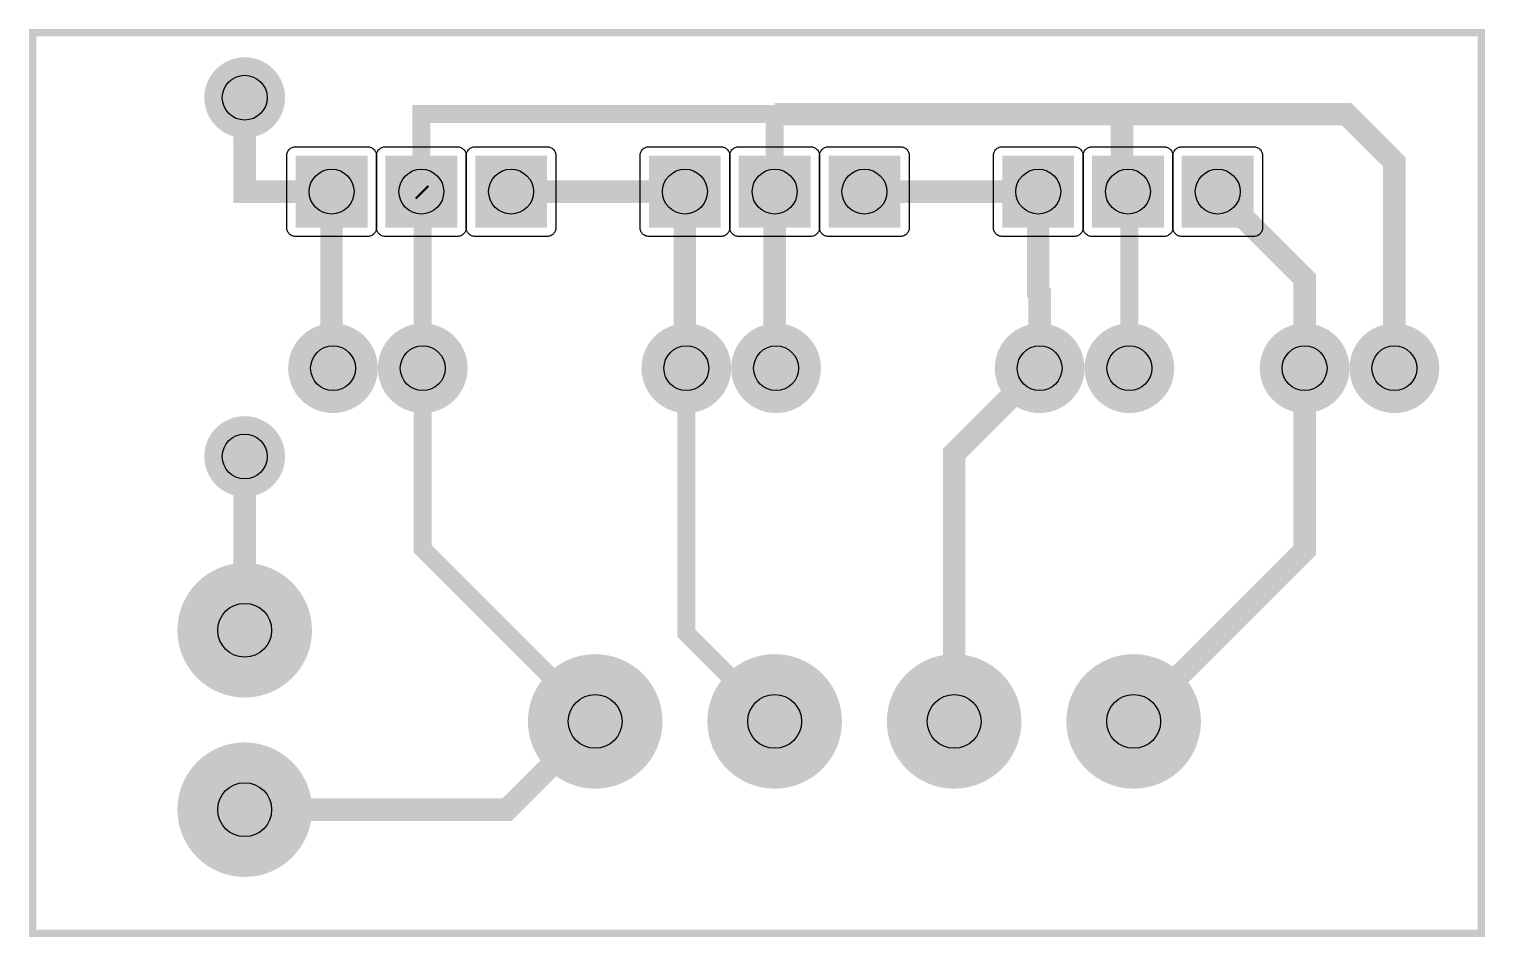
# Model space of a CAD drawing. Header units: inches. Extents: x -0.64 to 0.98, y -0.37 to 0.64.
import ezdxf

# ---------------------------------------------------------------- set-up
doc = ezdxf.new("R2010")
doc.units = ezdxf.units.IN
doc.layers.get('0').update_dxf_attribs({"linetype": 'CONTINUOUS'})

# ---------------------------------------------------------------- blocks, each defined once
blk = doc.blocks.new('EPAD')
at = {"const_width": 0.5}
blk.add_lwpolyline([(-0.25, 0, 1), (0.25, 0, 1)], format="xyb", close=True, dxfattribs=at)
blk = doc.blocks.new('RPAD')
blk.add_trace([(-0.5, -0.5), (-0.5, 0.5), (0.5, -0.5), (0.5, 0.5)])

msp = doc.modelspace()

# ---------------------------------------------------------------- linework, layer by layer
for points, const_width in [([(-0.637291, -0.368701), (0.976882, -0.368701), (0.976882, 0.635236), (-0.637291, 0.635236), (-0.637291, -0.368701)], 0.008), ([(-0.637291, -0.368701), (0.976882, -0.368701), (0.976882, 0.635236), (-0.637291, 0.635236), (-0.637291, -0.368701)], 0.008), ([(-0.30422, 0.458071), (-0.401071, 0.458071), (-0.401071, 0.562795)], 0.025), ([(-0.20422, 0.458071), (-0.20422, 0.478989), (-0.20422, 0.544488), (0.18948, 0.544488)], 0.02), ([(0.18948, 0.544488), (0.576488, 0.544488)], 0.025), ([(0.18948, 0.458071), (0.18948, 0.544488)], 0.02), ([(0.576488, 0.544488), (0.826488, 0.544488), (0.880031, 0.490945), (0.880031, 0.26122)], 0.025), ([(0.576488, 0.519488), (0.576488, 0.544488)], 0.025), ([(0.583181, 0.458071), (0.576488, 0.464764), (0.576488, 0.519488)], 0.025), ([(-0.30422, 0.458071), (-0.30422, 0.262795), (-0.302646, 0.26122)], 0.025), ([(0.091055, 0.26122), (0.08948, 0.262795), (0.08948, 0.458071), (0.08948, 0.45807), (-0.023512, 0.45807), (-0.023512, 0.458071), (-0.10422, 0.458071)], 0.025), ([(0.191055, 0.26122), (0.18948, 0.262795), (0.18948, 0.458071)], 0.025), ([(0.483181, 0.458071), (0.376488, 0.458071), (0.376488, 0.45807), (0.28948, 0.45807), (0.28948, 0.458071)], 0.025), ([(0.484756, 0.26122), (0.484756, 0.344488), (0.483181, 0.346063), (0.483181, 0.458071)], 0.025), ([(0.780031, 0.26122), (0.780031, 0.36122), (0.683181, 0.458071)], 0.025), ([(-0.20422, 0.458071), (-0.202646, 0.456496)], 0.02), ([(-0.202646, 0.26122), (-0.202646, 0.456496)], 0.02), ([(0.584756, 0.26122), (0.584756, 0.458071), (0.583181, 0.458071)], 0.02), ([(-0.202646, 0.26122), (-0.202646, 0.059646), (-0.01052, -0.13248)], 0.02), ([(0.091055, 0.26122), (0.091055, -0.034055), (0.18948, -0.13248)], 0.02), ([(0.484756, 0.26122), (0.38948, 0.165945), (0.38948, -0.13248)], 0.025), ([(0.780031, 0.26122), (0.780031, 0.058071), (0.58948, -0.13248)], 0.025), ([(-0.401071, 0.162795), (-0.401071, -0.030906)], 0.025), ([(-0.01052, -0.13248), (-0.108945, -0.230906), (-0.401071, -0.230906)], 0.025)]:
    msp.add_lwpolyline(points, dxfattribs=dict(const_width=const_width))
for points in [[(-0.34422, 0.508071), (-0.26422, 0.508071), (-0.263181, 0.50802), (-0.262176, 0.507872), (-0.261209, 0.50763), (-0.260285, 0.507299), (-0.259409, 0.506885), (-0.258585, 0.50639), (-0.257817, 0.50582), (-0.257111, 0.50518), (-0.256471, 0.504474), (-0.255902, 0.503707), (-0.255407, 0.502883), (-0.254992, 0.502006), (-0.254661, 0.501082), (-0.254419, 0.500115), (-0.254271, 0.49911), (-0.25422, 0.498071), (-0.25422, 0.418071), (-0.254271, 0.417031), (-0.254419, 0.416026), (-0.254661, 0.415059), (-0.254992, 0.414135), (-0.255407, 0.413259), (-0.255902, 0.412435), (-0.256471, 0.411668), (-0.257111, 0.410961), (-0.257817, 0.410321), (-0.258585, 0.409752), (-0.259409, 0.409257), (-0.260285, 0.408843), (-0.261209, 0.408512), (-0.262176, 0.40827), (-0.263181, 0.408121), (-0.26422, 0.408071), (-0.34422, 0.408071), (-0.34526, 0.408121), (-0.346265, 0.40827), (-0.347232, 0.408512), (-0.348156, 0.408843), (-0.349032, 0.409257), (-0.349856, 0.409752), (-0.350624, 0.410321), (-0.35133, 0.410961), (-0.35197, 0.411668), (-0.352539, 0.412435), (-0.353034, 0.413259), (-0.353449, 0.414135), (-0.35378, 0.415059), (-0.354022, 0.416026), (-0.35417, 0.417031), (-0.35422, 0.418071), (-0.35422, 0.498071), (-0.35417, 0.49911), (-0.354022, 0.500115), (-0.35378, 0.501082), (-0.353449, 0.502006), (-0.353034, 0.502883), (-0.352539, 0.503707), (-0.35197, 0.504474), (-0.35133, 0.50518), (-0.350624, 0.50582), (-0.349856, 0.50639), (-0.349032, 0.506885), (-0.348156, 0.507299), (-0.347232, 0.50763), (-0.346265, 0.507872), (-0.34526, 0.50802), (-0.34422, 0.508071)], [(-0.24422, 0.508071), (-0.16422, 0.508071), (-0.163181, 0.50802), (-0.162176, 0.507872), (-0.161209, 0.50763), (-0.160285, 0.507299), (-0.159409, 0.506885), (-0.158585, 0.50639), (-0.157817, 0.50582), (-0.157111, 0.50518), (-0.156471, 0.504474), (-0.155902, 0.503707), (-0.155407, 0.502883), (-0.154992, 0.502006), (-0.154661, 0.501082), (-0.154419, 0.500115), (-0.154271, 0.49911), (-0.15422, 0.498071), (-0.15422, 0.418071), (-0.154271, 0.417031), (-0.154419, 0.416026), (-0.154661, 0.415059), (-0.154992, 0.414135), (-0.155407, 0.413259), (-0.155902, 0.412435), (-0.156471, 0.411668), (-0.157111, 0.410961), (-0.157817, 0.410321), (-0.158585, 0.409752), (-0.159409, 0.409257), (-0.160285, 0.408843), (-0.161209, 0.408512), (-0.162176, 0.40827), (-0.163181, 0.408121), (-0.16422, 0.408071), (-0.24422, 0.408071), (-0.24526, 0.408121), (-0.246265, 0.40827), (-0.247232, 0.408512), (-0.248156, 0.408843), (-0.249032, 0.409257), (-0.249856, 0.409752), (-0.250624, 0.410321), (-0.25133, 0.410961), (-0.25197, 0.411668), (-0.252539, 0.412435), (-0.253034, 0.413259), (-0.253449, 0.414135), (-0.25378, 0.415059), (-0.254022, 0.416026), (-0.25417, 0.417031), (-0.25422, 0.418071), (-0.25422, 0.498071), (-0.25417, 0.49911), (-0.254022, 0.500115), (-0.25378, 0.501082), (-0.253449, 0.502006), (-0.253034, 0.502883), (-0.252539, 0.503707), (-0.25197, 0.504474), (-0.25133, 0.50518), (-0.250624, 0.50582), (-0.249856, 0.50639), (-0.249032, 0.506885), (-0.248156, 0.507299), (-0.247232, 0.50763), (-0.246265, 0.507872), (-0.24526, 0.50802), (-0.24422, 0.508071)], [(-0.14422, 0.508071), (-0.06422, 0.508071), (-0.063181, 0.50802), (-0.062176, 0.507872), (-0.061209, 0.50763), (-0.060285, 0.507299), (-0.059409, 0.506885), (-0.058585, 0.50639), (-0.057817, 0.50582), (-0.057111, 0.50518), (-0.056471, 0.504474), (-0.055902, 0.503707), (-0.055407, 0.502883), (-0.054992, 0.502006), (-0.054661, 0.501082), (-0.054419, 0.500115), (-0.054271, 0.49911), (-0.05422, 0.498071), (-0.05422, 0.418071), (-0.054271, 0.417031), (-0.054419, 0.416026), (-0.054661, 0.415059), (-0.054992, 0.414135), (-0.055407, 0.413259), (-0.055902, 0.412435), (-0.056471, 0.411668), (-0.057111, 0.410961), (-0.057817, 0.410321), (-0.058585, 0.409752), (-0.059409, 0.409257), (-0.060285, 0.408843), (-0.061209, 0.408512), (-0.062176, 0.40827), (-0.063181, 0.408121), (-0.06422, 0.408071), (-0.14422, 0.408071), (-0.14526, 0.408121), (-0.146265, 0.40827), (-0.147232, 0.408512), (-0.148156, 0.408843), (-0.149032, 0.409257), (-0.149856, 0.409752), (-0.150624, 0.410321), (-0.15133, 0.410961), (-0.15197, 0.411668), (-0.152539, 0.412435), (-0.153034, 0.413259), (-0.153449, 0.414135), (-0.15378, 0.415059), (-0.154022, 0.416026), (-0.15417, 0.417031), (-0.15422, 0.418071), (-0.15422, 0.498071), (-0.15417, 0.49911), (-0.154022, 0.500115), (-0.15378, 0.501082), (-0.153449, 0.502006), (-0.153034, 0.502883), (-0.152539, 0.503707), (-0.15197, 0.504474), (-0.15133, 0.50518), (-0.150624, 0.50582), (-0.149856, 0.50639), (-0.149032, 0.506885), (-0.148156, 0.507299), (-0.147232, 0.50763), (-0.146265, 0.507872), (-0.14526, 0.50802), (-0.14422, 0.508071)], [(0.04948, 0.508071), (0.12948, 0.508071), (0.13052, 0.50802), (0.131525, 0.507872), (0.132492, 0.50763), (0.133416, 0.507299), (0.134292, 0.506885), (0.135116, 0.50639), (0.135884, 0.50582), (0.13659, 0.50518), (0.13723, 0.504474), (0.137799, 0.503707), (0.138294, 0.502883), (0.138709, 0.502006), (0.139039, 0.501082), (0.139281, 0.500115), (0.13943, 0.49911), (0.13948, 0.498071), (0.13948, 0.418071), (0.13943, 0.417031), (0.139281, 0.416026), (0.139039, 0.415059), (0.138709, 0.414135), (0.138294, 0.413259), (0.137799, 0.412435), (0.13723, 0.411668), (0.13659, 0.410961), (0.135884, 0.410321), (0.135116, 0.409752), (0.134292, 0.409257), (0.133416, 0.408843), (0.132492, 0.408512), (0.131525, 0.40827), (0.13052, 0.408121), (0.12948, 0.408071), (0.04948, 0.408071), (0.048441, 0.408121), (0.047436, 0.40827), (0.046469, 0.408512), (0.045545, 0.408843), (0.044669, 0.409257), (0.043844, 0.409752), (0.043077, 0.410321), (0.042371, 0.410961), (0.041731, 0.411668), (0.041161, 0.412435), (0.040667, 0.413259), (0.040252, 0.414135), (0.039921, 0.415059), (0.039679, 0.416026), (0.039531, 0.417031), (0.03948, 0.418071), (0.03948, 0.498071), (0.039531, 0.49911), (0.039679, 0.500115), (0.039921, 0.501082), (0.040252, 0.502006), (0.040667, 0.502883), (0.041161, 0.503707), (0.041731, 0.504474), (0.042371, 0.50518), (0.043077, 0.50582), (0.043844, 0.50639), (0.044669, 0.506885), (0.045545, 0.507299), (0.046469, 0.50763), (0.047436, 0.507872), (0.048441, 0.50802), (0.04948, 0.508071)], [(0.14948, 0.508071), (0.22948, 0.508071), (0.23052, 0.50802), (0.231525, 0.507872), (0.232492, 0.50763), (0.233416, 0.507299), (0.234292, 0.506885), (0.235116, 0.50639), (0.235884, 0.50582), (0.23659, 0.50518), (0.23723, 0.504474), (0.237799, 0.503707), (0.238294, 0.502883), (0.238709, 0.502006), (0.239039, 0.501082), (0.239281, 0.500115), (0.23943, 0.49911), (0.23948, 0.498071), (0.23948, 0.418071), (0.23943, 0.417031), (0.239281, 0.416026), (0.239039, 0.415059), (0.238709, 0.414135), (0.238294, 0.413259), (0.237799, 0.412435), (0.23723, 0.411668), (0.23659, 0.410961), (0.235884, 0.410321), (0.235116, 0.409752), (0.234292, 0.409257), (0.233416, 0.408843), (0.232492, 0.408512), (0.231525, 0.40827), (0.23052, 0.408121), (0.22948, 0.408071), (0.14948, 0.408071), (0.148441, 0.408121), (0.147436, 0.40827), (0.146469, 0.408512), (0.145545, 0.408843), (0.144669, 0.409257), (0.143844, 0.409752), (0.143077, 0.410321), (0.142371, 0.410961), (0.141731, 0.411668), (0.141161, 0.412435), (0.140667, 0.413259), (0.140252, 0.414135), (0.139921, 0.415059), (0.139679, 0.416026), (0.139531, 0.417031), (0.13948, 0.418071), (0.13948, 0.498071), (0.139531, 0.49911), (0.139679, 0.500115), (0.139921, 0.501082), (0.140252, 0.502006), (0.140667, 0.502883), (0.141161, 0.503707), (0.141731, 0.504474), (0.142371, 0.50518), (0.143077, 0.50582), (0.143844, 0.50639), (0.144669, 0.506885), (0.145545, 0.507299), (0.146469, 0.50763), (0.147436, 0.507872), (0.148441, 0.50802), (0.14948, 0.508071)], [(0.24948, 0.508071), (0.32948, 0.508071), (0.33052, 0.50802), (0.331525, 0.507872), (0.332492, 0.50763), (0.333416, 0.507299), (0.334292, 0.506885), (0.335116, 0.50639), (0.335884, 0.50582), (0.33659, 0.50518), (0.33723, 0.504474), (0.337799, 0.503707), (0.338294, 0.502883), (0.338709, 0.502006), (0.339039, 0.501082), (0.339281, 0.500115), (0.33943, 0.49911), (0.33948, 0.498071), (0.33948, 0.418071), (0.33943, 0.417031), (0.339281, 0.416026), (0.339039, 0.415059), (0.338709, 0.414135), (0.338294, 0.413259), (0.337799, 0.412435), (0.33723, 0.411668), (0.33659, 0.410961), (0.335884, 0.410321), (0.335116, 0.409752), (0.334292, 0.409257), (0.333416, 0.408843), (0.332492, 0.408512), (0.331525, 0.40827), (0.33052, 0.408121), (0.32948, 0.408071), (0.24948, 0.408071), (0.248441, 0.408121), (0.247436, 0.40827), (0.246469, 0.408512), (0.245545, 0.408843), (0.244669, 0.409257), (0.243844, 0.409752), (0.243077, 0.410321), (0.242371, 0.410961), (0.241731, 0.411668), (0.241161, 0.412435), (0.240667, 0.413259), (0.240252, 0.414135), (0.239921, 0.415059), (0.239679, 0.416026), (0.239531, 0.417031), (0.23948, 0.418071), (0.23948, 0.498071), (0.239531, 0.49911), (0.239679, 0.500115), (0.239921, 0.501082), (0.240252, 0.502006), (0.240667, 0.502883), (0.241161, 0.503707), (0.241731, 0.504474), (0.242371, 0.50518), (0.243077, 0.50582), (0.243844, 0.50639), (0.244669, 0.506885), (0.245545, 0.507299), (0.246469, 0.50763), (0.247436, 0.507872), (0.248441, 0.50802), (0.24948, 0.508071)], [(0.443181, 0.508071), (0.523181, 0.508071), (0.52422, 0.50802), (0.525226, 0.507872), (0.526193, 0.50763), (0.527117, 0.507299), (0.527993, 0.506885), (0.528817, 0.50639), (0.529585, 0.50582), (0.530291, 0.50518), (0.530931, 0.504474), (0.5315, 0.503707), (0.531994, 0.502883), (0.532409, 0.502006), (0.53274, 0.501082), (0.532982, 0.500115), (0.533131, 0.49911), (0.533181, 0.498071), (0.533181, 0.418071), (0.533131, 0.417031), (0.532982, 0.416026), (0.53274, 0.415059), (0.532409, 0.414135), (0.531994, 0.413259), (0.5315, 0.412435), (0.530931, 0.411668), (0.530291, 0.410961), (0.529585, 0.410321), (0.528817, 0.409752), (0.527993, 0.409257), (0.527117, 0.408843), (0.526193, 0.408512), (0.525226, 0.40827), (0.52422, 0.408121), (0.523181, 0.408071), (0.443181, 0.408071), (0.442142, 0.408121), (0.441137, 0.40827), (0.44017, 0.408512), (0.439246, 0.408843), (0.438369, 0.409257), (0.437545, 0.409752), (0.436778, 0.410321), (0.436072, 0.410961), (0.435431, 0.411668), (0.434862, 0.412435), (0.434368, 0.413259), (0.433953, 0.414135), (0.433622, 0.415059), (0.43338, 0.416026), (0.433231, 0.417031), (0.433181, 0.418071), (0.433181, 0.498071), (0.433231, 0.49911), (0.43338, 0.500115), (0.433622, 0.501082), (0.433953, 0.502006), (0.434368, 0.502883), (0.434862, 0.503707), (0.435431, 0.504474), (0.436072, 0.50518), (0.436778, 0.50582), (0.437545, 0.50639), (0.438369, 0.506885), (0.439246, 0.507299), (0.44017, 0.50763), (0.441137, 0.507872), (0.442142, 0.50802), (0.443181, 0.508071)], [(0.543181, 0.508071), (0.623181, 0.508071), (0.62422, 0.50802), (0.625226, 0.507872), (0.626193, 0.50763), (0.627117, 0.507299), (0.627993, 0.506885), (0.628817, 0.50639), (0.629585, 0.50582), (0.630291, 0.50518), (0.630931, 0.504474), (0.6315, 0.503707), (0.631994, 0.502883), (0.632409, 0.502006), (0.63274, 0.501082), (0.632982, 0.500115), (0.633131, 0.49911), (0.633181, 0.498071), (0.633181, 0.418071), (0.633131, 0.417031), (0.632982, 0.416026), (0.63274, 0.415059), (0.632409, 0.414135), (0.631994, 0.413259), (0.6315, 0.412435), (0.630931, 0.411668), (0.630291, 0.410961), (0.629585, 0.410321), (0.628817, 0.409752), (0.627993, 0.409257), (0.627117, 0.408843), (0.626193, 0.408512), (0.625226, 0.40827), (0.62422, 0.408121), (0.623181, 0.408071), (0.543181, 0.408071), (0.542142, 0.408121), (0.541137, 0.40827), (0.54017, 0.408512), (0.539246, 0.408843), (0.538369, 0.409257), (0.537545, 0.409752), (0.536778, 0.410321), (0.536072, 0.410961), (0.535431, 0.411668), (0.534862, 0.412435), (0.534368, 0.413259), (0.533953, 0.414135), (0.533622, 0.415059), (0.53338, 0.416026), (0.533231, 0.417031), (0.533181, 0.418071), (0.533181, 0.498071), (0.533231, 0.49911), (0.53338, 0.500115), (0.533622, 0.501082), (0.533953, 0.502006), (0.534368, 0.502883), (0.534862, 0.503707), (0.535431, 0.504474), (0.536072, 0.50518), (0.536778, 0.50582), (0.537545, 0.50639), (0.538369, 0.506885), (0.539246, 0.507299), (0.54017, 0.50763), (0.541137, 0.507872), (0.542142, 0.50802), (0.543181, 0.508071)], [(0.643181, 0.508071), (0.723181, 0.508071), (0.72422, 0.50802), (0.725226, 0.507872), (0.726193, 0.50763), (0.727117, 0.507299), (0.727993, 0.506885), (0.728817, 0.50639), (0.729585, 0.50582), (0.730291, 0.50518), (0.730931, 0.504474), (0.7315, 0.503707), (0.731994, 0.502883), (0.732409, 0.502006), (0.73274, 0.501082), (0.732982, 0.500115), (0.733131, 0.49911), (0.733181, 0.498071), (0.733181, 0.418071), (0.733131, 0.417031), (0.732982, 0.416026), (0.73274, 0.415059), (0.732409, 0.414135), (0.731994, 0.413259), (0.7315, 0.412435), (0.730931, 0.411668), (0.730291, 0.410961), (0.729585, 0.410321), (0.728817, 0.409752), (0.727993, 0.409257), (0.727117, 0.408843), (0.726193, 0.408512), (0.725226, 0.40827), (0.72422, 0.408121), (0.723181, 0.408071), (0.643181, 0.408071), (0.642142, 0.408121), (0.641137, 0.40827), (0.64017, 0.408512), (0.639246, 0.408843), (0.638369, 0.409257), (0.637545, 0.409752), (0.636778, 0.410321), (0.636072, 0.410961), (0.635431, 0.411668), (0.634862, 0.412435), (0.634368, 0.413259), (0.633953, 0.414135), (0.633622, 0.415059), (0.63338, 0.416026), (0.633231, 0.417031), (0.633181, 0.418071), (0.633181, 0.498071), (0.633231, 0.49911), (0.63338, 0.500115), (0.633622, 0.501082), (0.633953, 0.502006), (0.634368, 0.502883), (0.634862, 0.503707), (0.635431, 0.504474), (0.636072, 0.50518), (0.636778, 0.50582), (0.637545, 0.50639), (0.638369, 0.506885), (0.639246, 0.507299), (0.64017, 0.50763), (0.641137, 0.507872), (0.642142, 0.50802), (0.643181, 0.508071)]]:
    msp.add_lwpolyline(points, close=True)
for centre, radius in [((-0.401071, 0.562795), 0.025), ((-0.30422, 0.458071), 0.025), ((-0.20422, 0.458071), 0.025), ((-0.10422, 0.458071), 0.025), ((0.08948, 0.458071), 0.025), ((0.18948, 0.458071), 0.025), ((0.28948, 0.458071), 0.025), ((0.483181, 0.458071), 0.025), ((0.583181, 0.458071), 0.025), ((0.683181, 0.458071), 0.025), ((-0.302646, 0.26122), 0.025), ((-0.202646, 0.26122), 0.025), ((0.091055, 0.26122), 0.025), ((0.191055, 0.26122), 0.025), ((0.484756, 0.26122), 0.025), ((0.584756, 0.26122), 0.025), ((0.780032, 0.26122), 0.025), ((0.880031, 0.26122), 0.025), ((-0.401071, 0.162795), 0.025), ((-0.401071, -0.030906), 0.03), ((-0.01052, -0.13248), 0.03), ((0.18948, -0.13248), 0.03), ((0.38948, -0.13248), 0.03), ((0.58948, -0.13248), 0.03), ((-0.401071, -0.230906), 0.03)]:
    msp.add_circle(centre, radius)

# ---------------------------------------------------------------- block references
for name, p, xscale, yscale in [('EPAD', (-0.401071, 0.562795), 0.09, 0.09), ('EPAD', (-0.401071, 0.562795), 0.07, 0.07), ('RPAD', (-0.30422, 0.458071), 0.08, 0.08), ('RPAD', (-0.20422, 0.458071), 0.08, 0.08), ('RPAD', (-0.10422, 0.458071), 0.08, 0.08), ('RPAD', (0.08948, 0.458071), 0.08, 0.08), ('RPAD', (0.18948, 0.458071), 0.08, 0.08), ('RPAD', (0.28948, 0.458071), 0.08, 0.08), ('RPAD', (0.483181, 0.458071), 0.08, 0.08), ('RPAD', (0.583181, 0.458071), 0.08, 0.08), ('RPAD', (0.683181, 0.458071), 0.08, 0.08), ('EPAD', (-0.302646, 0.26122), 0.1, 0.1), ('EPAD', (-0.202646, 0.26122), 0.1, 0.1), ('EPAD', (0.091055, 0.26122), 0.1, 0.1), ('EPAD', (0.191055, 0.26122), 0.1, 0.1), ('EPAD', (0.484756, 0.26122), 0.1, 0.1), ('EPAD', (0.584756, 0.26122), 0.1, 0.1), ('EPAD', (0.780031, 0.26122), 0.1, 0.1), ('EPAD', (0.880031, 0.26122), 0.1, 0.1), ('EPAD', (-0.302646, 0.26122), 0.08, 0.08), ('EPAD', (-0.202646, 0.26122), 0.08, 0.08), ('EPAD', (0.091055, 0.26122), 0.08, 0.08), ('EPAD', (0.191055, 0.26122), 0.08, 0.08), ('EPAD', (0.484756, 0.26122), 0.08, 0.08), ('EPAD', (0.584756, 0.26122), 0.08, 0.08), ('EPAD', (0.780031, 0.26122), 0.08, 0.08), ('EPAD', (0.880031, 0.26122), 0.08, 0.08), ('EPAD', (-0.401071, 0.162795), 0.09, 0.09), ('EPAD', (-0.401071, 0.162795), 0.07, 0.07), ('EPAD', (-0.401071, -0.030906), 0.15, 0.15), ('EPAD', (-0.401071, -0.030906), 0.12, 0.12), ('EPAD', (-0.01052, -0.13248), 0.15, 0.15), ('EPAD', (0.18948, -0.13248), 0.15, 0.15), ('EPAD', (0.38948, -0.13248), 0.15, 0.15), ('EPAD', (0.58948, -0.13248), 0.15, 0.15), ('EPAD', (-0.01052, -0.13248), 0.12, 0.12), ('EPAD', (0.18948, -0.13248), 0.12, 0.12), ('EPAD', (0.38948, -0.13248), 0.12, 0.12), ('EPAD', (0.58948, -0.13248), 0.12, 0.12), ('EPAD', (-0.401071, -0.230906), 0.15, 0.15), ('EPAD', (-0.401071, -0.230906), 0.12, 0.12)]:
    msp.add_blockref(name, p, dxfattribs=dict(xscale=xscale, yscale=yscale))

doc.saveas('drawing.dxf')
